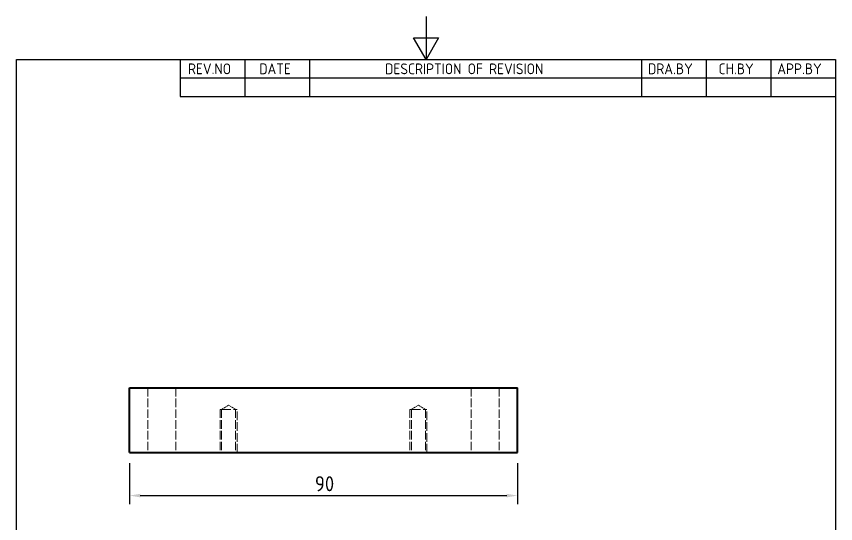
# Model space of a CAD drawing. Header units: millimetres. Extents: x 0 to 210, y 0 to 297.
# Drawn here: x 10 to 200, y 179.4 to 297 of the extents above; entities that cross this region are included whole.
import ezdxf

# ---------------------------------------------------------------- set-up
doc = ezdxf.new("R2010")
doc.units = ezdxf.units.MM
doc.linetypes.add('DASHED', pattern=[0.2067, 0.1654, -0.0413])
doc.layers.get('0').update_dxf_attribs({"color": 3, "lineweight": 25})
for name, color, linetype, lineweight in [('가려진 것(ISO)', 2, 'DASHED', 18), ('가시적인 것(ISO)', 3, 'Continuous', 40), ('경계(ISO)', 7, 'Continuous', 25), ('기호(ISO)', 5, 'Continuous', 25), ('치수(ISO)', 2, 'Continuous', 25)]:
    doc.layers.add(name, color=color, linetype=linetype, lineweight=lineweight)
doc.styles.add('ISO Proportiona M2B', font='isocp.shx')
doc.styles.add('치수 텍스트_PSTEK_POSCO', font='isocp.shx')
doc.dimstyles.new('치수_PSTEK_POSCO', dxfattribs={"dimtxt": 3.5, "dimasz": 2.5, "dimexe": 2, "dimexo": 2.5, "dimgap": 1, "dimtad": 1, "dimrnd": 1e-08, "dimdsep": 46, "dimtxsty": '치수 텍스트_PSTEK_POSCO', "dimcen": 0.09, "dimdle": 10, "dimclrd": 7, "dimclre": 7, "dimclrt": 2, "dimadec": 1, "dimazin": 2, "dimtfac": 1, "dimtmove": 0, "dimatfit": 3, "dimfxl": 0, "dimtolj": 1, "dimlwd": -1, "dimlwe": -1, "dimarcsym": 0})

# ---------------------------------------------------------------- blocks, each defined once
blk = doc.blocks.new('경계 Default Border')
at = {"layer": '경계(ISO)', "flags": 128}
for points in [[(105, 297.0000076293945), (105, 287.0000076293945), (102.1132469177246, 292.0000076293945), (107.8867530822754, 292.0000076293945), (105, 287.0000076293945)], [(10, 10), (10, 287.0000076293945), (200, 287.0000076293945), (200, 10), (10, 10)]]:
    blk.add_lwpolyline(points, dxfattribs=at)
blk = doc.blocks.new('리비전 내역')
at = {"layer": '기호(ISO)'}
for p, q in [((48.00000000000001, 287.0000076293945), (200, 287.0000076293945)), ((48.00000000000001, 287.0000076293945), (48.00000000000001, 282.7200076293945)), ((63.00000000000001, 287.0000076293945), (63.00000000000001, 282.7200076293945)), ((78, 287.0000076293945), (78, 282.7200076293945)), ((155, 287.0000076293945), (155, 282.7200076293945)), ((170, 287.0000076293945), (170, 282.7200076293945)), ((185, 287.0000076293945), (185, 282.7200076293945)), ((200, 287.0000076293945), (200, 282.7200076293945)), ((48.00000000000001, 282.7200076293945), (200, 282.7200076293945)), ((48.00000000000001, 282.7200076293945), (48.00000000000001, 278.4400076293945)), ((63.00000000000001, 282.7200076293945), (63.00000000000001, 278.4400076293945)), ((78, 282.7200076293945), (78, 278.4400076293945)), ((155, 282.7200076293945), (155, 278.4400076293945)), ((170, 282.7200076293945), (170, 278.4400076293945)), ((185, 282.7200076293945), (185, 278.4400076293945)), ((200, 282.7200076293945), (200, 278.4400076293945)), ((48.00000000000001, 278.4400076293945), (200, 278.4400076293945))]:
    blk.add_line(p, q, dxfattribs=at)
at = {"layer": '기호(ISO)', "color": 2, "char_height": 2.5, "attachment_point": 7, "style": 'ISO Proportiona M2B'}
for s, insert in [('REV.NO', (49.7871163682308, 283.5831900503393)), ('DATE', (66.31423177283666, 283.5831900503393)), ('DESCRIPTION OF REVISION', (95.50702043336295, 283.5831900503393)), ('DRA.BY', (156.4757339553203, 283.5831900503393)), ('CH.BY', (172.8642915086116, 283.5831900503393)), ('APP.BY', (186.4777339604403, 283.5831900503393))]:
    blk.add_mtext(s, dxfattribs=dict(at, insert=insert))
blk = doc.blocks.new('*D34')
at = {"layer": 'Defpoints', "color": 0, "transparency": 16777216}
for p in [(36.22871220970293, 195.8512259135931), (126.2287122097029, 195.8512259135931), (126.2287122097029, 185.8512259135931)]:
    blk.add_point(p, dxfattribs=at)
at = {"layer": '치수(ISO)', "color": 7, "transparency": 16777216}
for p, q in [((36.22871220970293, 193.3512259135931), (36.22871220970293, 183.8512259135931)), ((126.2287122097029, 193.3512259135931), (126.2287122097029, 183.8512259135931)), ((38.72871220970293, 185.8512259135931), (123.7287122097029, 185.8512259135931))]:
    blk.add_line(p, q, dxfattribs=at)
for points in [[(38.72871220970293, 186.2678925802597), (38.72871220970293, 185.4345592469264), (36.22871220970293, 185.8512259135931)], [(123.7287122097029, 186.2678925802597), (123.7287122097029, 185.4345592469264), (126.2287122097029, 185.8512259135931)]]:
    blk.add_solid(points, dxfattribs=at)
at = {"layer": '치수(ISO)', "color": 2, "transparency": 16777216, "insert": (79.22984688353174, 188.6012259135931), "char_height": 3.5, "attachment_point": 4, "style": '치수 텍스트_PSTEK_POSCO'}
blk.add_mtext('\\A1;90', dxfattribs=at)

msp = doc.modelspace()

# ---------------------------------------------------------------- linework, layer by layer
at = {"layer": '가려진 것(ISO)', "ltscale": 12.09482383728027}
for p, q in [((40.47871220970293, 210.8512259135908), (40.47871220970293, 195.8512259135908)), ((46.97871220970292, 210.8512259135908), (46.97871220970292, 195.8512259135908)), ((115.4787122097029, 210.8512259135908), (115.4787122097029, 195.8512259135908)), ((121.9787122097029, 210.8512259135908), (121.9787122097029, 195.8512259135908)), ((57.22871220970291, 205.8512259135881), (57.22871220970291, 195.8512259135881)), ((57.60771220970291, 205.8512259135881), (57.60771220970291, 195.8512259135881)), ((60.84971220970292, 205.8512259135881), (60.84971220970292, 195.8512259135881)), ((61.22871220970292, 195.8512259135881), (61.22871220970292, 205.8512259135881)), ((101.2287122097029, 205.8512259135881), (101.2287122097029, 195.8512259135881)), ((101.6077122097029, 205.8512259135881), (101.6077122097029, 195.8512259135881)), ((104.8497122097029, 205.8512259135881), (104.8497122097029, 195.8512259135881)), ((105.2287122097029, 195.8512259135881), (105.2287122097029, 205.8512259135881))]:
    msp.add_line(p, q, dxfattribs=at)
at = {"layer": '가려진 것(ISO)', "ltscale": 15.19880294799805}
for p, q in [((57.22871220970291, 205.8512259135881), (61.22871220970292, 205.8512259135881)), ((101.2287122097029, 205.8512259135881), (105.2287122097029, 205.8512259135881))]:
    msp.add_line(p, q, dxfattribs=at)
at = {"layer": '가려진 것(ISO)', "ltscale": 3.601896047592163}
for p, q in [((59.22871220970292, 206.8252209770318), (57.60771220970291, 205.8512259135881)), ((59.22871220970292, 206.8252209770318), (60.84971220970292, 205.8512259135881)), ((103.2287122097029, 206.8252209770318), (101.6077122097029, 205.8512259135881)), ((103.2287122097029, 206.8252209770318), (104.8497122097029, 205.8512259135881))]:
    msp.add_line(p, q, dxfattribs=at)
at = {"layer": '가시적인 것(ISO)'}
for p, q in [((36.22871220970292, 195.851225913593), (36.22871220970292, 210.851225913593)), ((36.22871220970292, 210.851225913593), (126.2287122097029, 210.851225913593)), ((126.2287122097029, 195.851225913593), (126.2287122097029, 210.851225913593)), ((36.22871220970292, 195.851225913593), (126.2287122097029, 195.851225913593))]:
    msp.add_line(p, q, dxfattribs=at)

# ---------------------------------------------------------------- block references
msp.add_blockref('경계 Default Border', (0, 0))
at = {"layer": '기호(ISO)'}
msp.add_blockref('리비전 내역', (0, 0), dxfattribs=at)

# ---------------------------------------------------------------- dimensions: what is measured, and where the dimension line sits
at = {"layer": '치수(ISO)', "color": 7}
dim = msp.add_linear_dim(base=(126.2287122097029, 185.8512259135931), p1=(36.22871220970293, 195.8512259135931), p2=(126.2287122097029, 195.8512259135931), angle=180, dimstyle='치수_PSTEK_POSCO', override={"dimdec": 2, "dimtp": 0, "dimtm": -0, "dimtdec": 2, "dimtofl": 0, "dimatfit": 1}, dxfattribs=at)
dim.commit()
dim.dimension.update_dxf_attribs({"geometry": '*D34', "text_midpoint": (81.22871220970293, 185.8512259135931), "dimtype": 160})

doc.saveas('drawing.dxf')
